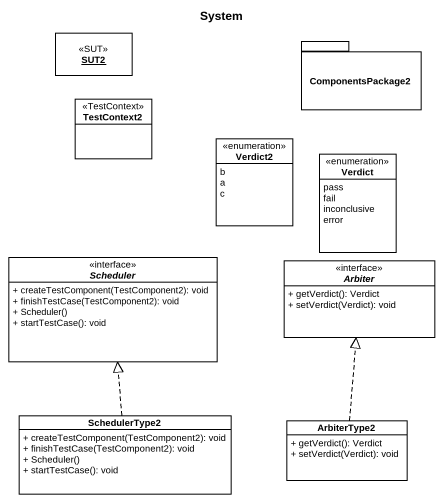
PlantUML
@startuml
title System
hide circle
hide empty members
skinparam classAttributeIconSize 0
object SUT2 <<SUT>>
package ComponentsPackage2 {
}
class TestContext2 <<TestContext>>
enum Verdict2 {
  b
  a
  c
}
enum Verdict {
  pass
  fail
  inconclusive
  error
}
interface Scheduler <<interface>> {
  + createTestComponent(TestComponent2): void
  + finishTestCase(TestComponent2): void
  + Scheduler()
  + startTestCase(): void
}
interface Arbiter <<interface>> {
  + getVerdict(): Verdict
  + setVerdict(Verdict): void
}
class SchedulerType2 {
  + createTestComponent(TestComponent2): void
  + finishTestCase(TestComponent2): void
  + Scheduler()
  + startTestCase(): void
}
class ArbiterType2 {
  + getVerdict(): Verdict
  + setVerdict(Verdict): void
}
SchedulerType2 .up.|> Scheduler
ArbiterType2 .up.|> Arbiter
@enduml
